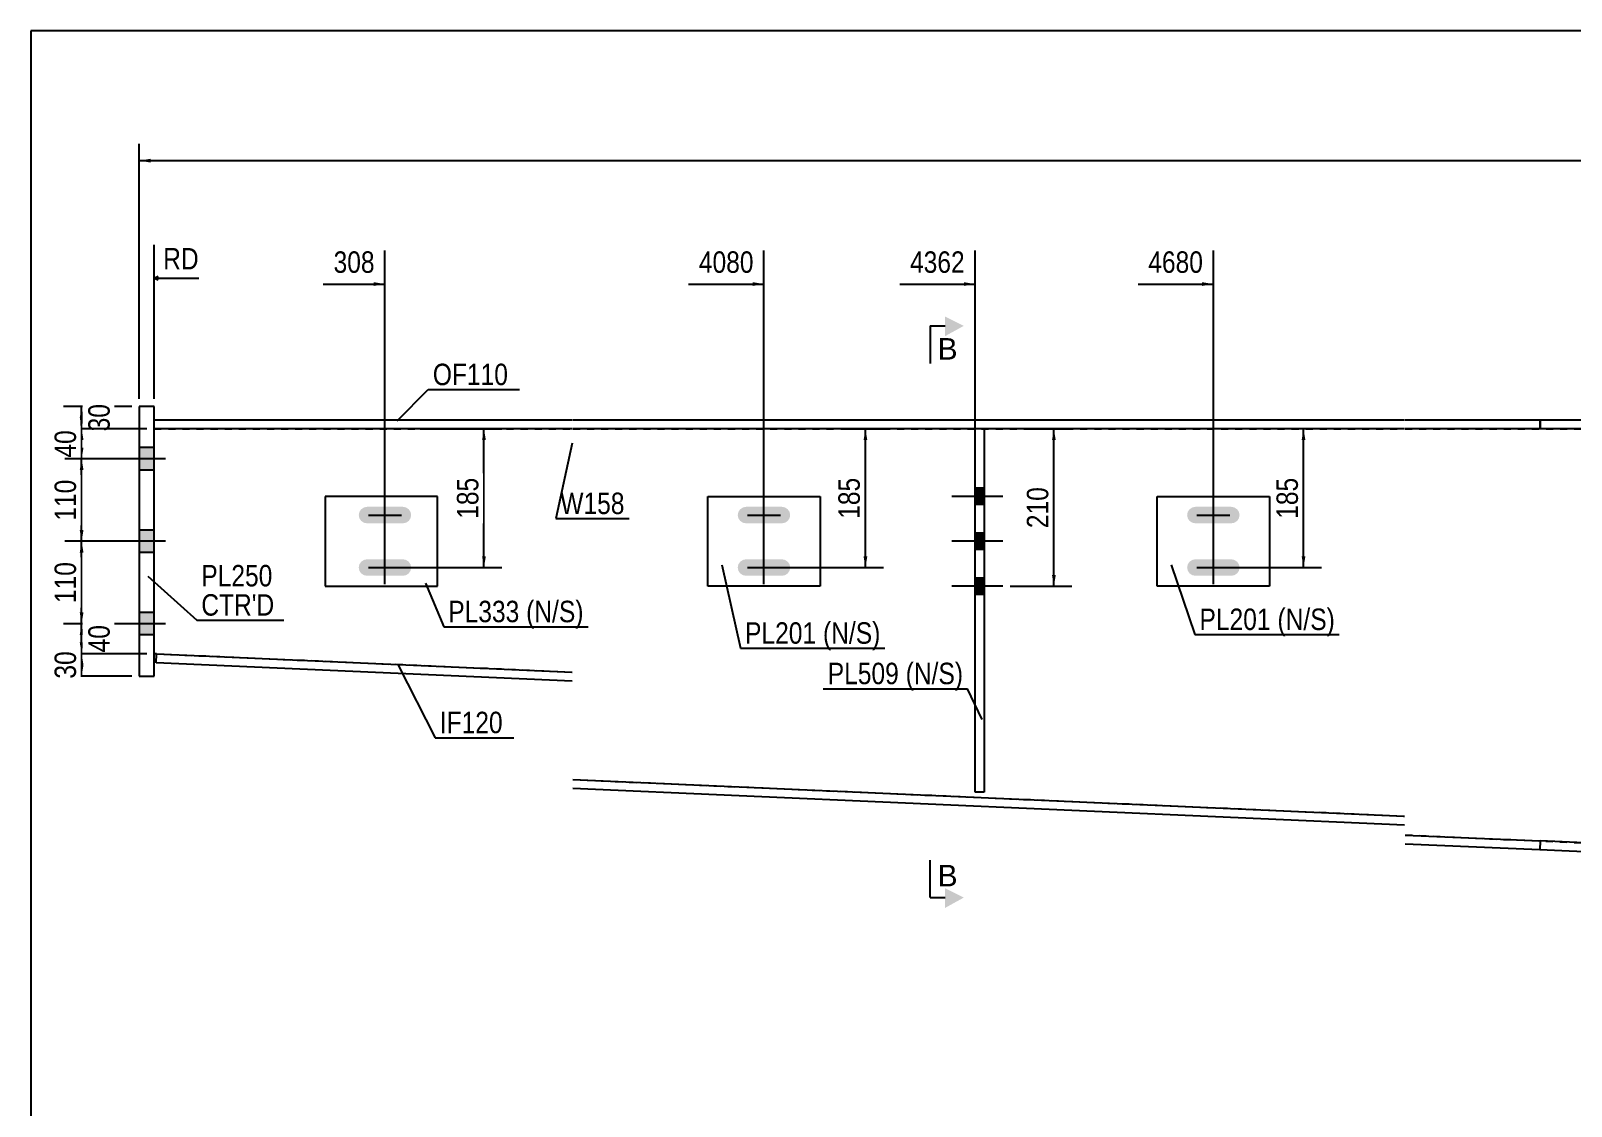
# Model space of a CAD drawing. Header units: millimetres. Extents: x -318 to 94, y -164 to 123.
# Drawn here: x -316 to -110.3, y -20.6 to 123 of the extents above; entities that cross this region are included whole.
import ezdxf

# ---------------------------------------------------------------- set-up
doc = ezdxf.new("R2010")
doc.units = ezdxf.units.MM
doc.linetypes.add('DXK_LINE_DOT1', pattern=[1.8814, 0.9407, -0.9407])
doc.styles.add('Arial', font='ARIAL.TTF', dxfattribs={"height": 0.2})
doc.styles.add('Arial Narrow', font='ARIALN.TTF', dxfattribs={"height": 0.2})

# ---------------------------------------------------------------- blocks, each defined once
blk = doc.blocks.new('Unknown-623327950-1210')
at = {"color": 5, "linetype": 'Continuous'}
for p, q in [((94.02, 122.96), (-315.98, 122.96)), ((-315.98, 122.96), (-315.98, -164.04))]:
    blk.add_line(p, q, dxfattribs=at)
blk = doc.blocks.new('Bolt-623327950-1280 - 1231')
at = {"linetype": 'Continuous'}
for points in [[(-188.71, 59.73), (-188.71, 61.93), (-189.91, 61.93), (-189.91, 59.73)], [(-188.71, 53.73), (-188.71, 55.93), (-189.91, 55.93), (-189.91, 53.73)], [(-188.71, 47.73), (-188.71, 49.93), (-189.91, 49.93), (-189.91, 47.73)]]:
    blk.add_hatch(color=3, dxfattribs=at).paths.add_polyline_path(points)
at = {"color": 3, "linetype": 'Continuous'}
for p, q in [((-188.71, 61.93), (-189.91, 61.93)), ((-186.21, 60.83), (-193.01, 60.83)), ((-188.71, 59.73), (-189.91, 59.73)), ((-188.71, 55.93), (-189.91, 55.93)), ((-186.21, 54.83), (-193.01, 54.83)), ((-188.71, 53.73), (-189.91, 53.73)), ((-188.71, 49.93), (-189.91, 49.93)), ((-186.21, 48.83), (-193.01, 48.83)), ((-188.71, 47.73), (-189.91, 47.73))]:
    blk.add_line(p, q, dxfattribs=at)
blk = doc.blocks.new('Part-623327950-1279 - 1231')
at = {"color": 2, "linetype": 'Continuous'}
for p, q in [((-299.5, 69.83), (-299.5, 71.03)), ((-299.5, 71.03), (-243.7, 71.03)), ((-243.6, 71.03), (-132.6, 71.03)), ((-132.5, 71.03), (-114.45, 71.03)), ((-114.45, 71.03), (-114.45, 69.83)), ((-243.7, 69.83), (-299.5, 69.83)), ((-132.6, 69.83), (-243.6, 69.83)), ((-114.45, 69.83), (-132.5, 69.83))]:
    blk.add_line(p, q, dxfattribs=at)
blk = doc.blocks.new('Bolt-623327950-1281 - 1231')
at = {"linetype": 'Continuous'}
for points in [[(-265.52, 57.55), (-265.29, 57.91), (-265.2, 58.33), (-265.29, 58.75), (-265.52, 59.1), (-265.88, 59.34), (-266.3, 59.43), (-271.1, 59.43), (-271.52, 59.34), (-271.88, 59.1), (-272.12, 58.75), (-272.2, 58.33), (-272.12, 57.91), (-271.88, 57.55), (-271.52, 57.31), (-271.1, 57.23), (-266.3, 57.23), (-265.88, 57.31)], [(-265.52, 50.55), (-265.29, 50.91), (-265.2, 51.33), (-265.29, 51.75), (-265.52, 52.1), (-265.88, 52.34), (-266.3, 52.43), (-271.1, 52.43), (-271.52, 52.34), (-271.88, 52.1), (-272.12, 51.75), (-272.2, 51.33), (-272.12, 50.91), (-271.88, 50.55), (-271.52, 50.31), (-271.1, 50.23), (-266.3, 50.23), (-265.88, 50.31)]]:
    blk.add_hatch(color=3, dxfattribs=at).paths.add_polyline_path(points)
at = {"color": 3, "linetype": 'Continuous'}
for p, q in [((-268.7, 56.13), (-268.7, 60.53)), ((-270.9, 58.33), (-266.5, 58.33)), ((-268.7, 49.13), (-268.7, 53.53)), ((-270.9, 51.33), (-266.5, 51.33))]:
    blk.add_line(p, q, dxfattribs=at)
blk = doc.blocks.new('Bolt-623327950-1282 - 1231')
at = {"linetype": 'Continuous'}
for points in [[(-301.5, 67.33), (-301.5, 64.33), (-299.5, 64.33), (-299.5, 67.33)], [(-301.5, 67.33), (-301.5, 64.33), (-299.5, 64.33), (-299.5, 67.33)], [(-301.5, 56.33), (-301.5, 53.33), (-299.5, 53.33), (-299.5, 56.33)], [(-301.5, 56.33), (-301.5, 53.33), (-299.5, 53.33), (-299.5, 56.33)], [(-301.5, 45.33), (-301.5, 42.33), (-299.5, 42.33), (-299.5, 45.33)], [(-301.5, 45.33), (-301.5, 42.33), (-299.5, 42.33), (-299.5, 45.33)]]:
    blk.add_hatch(color=3, dxfattribs=at).paths.add_polyline_path(points)
at = {"color": 3, "linetype": 'Continuous'}
for p, q in [((-299.5, 67.33), (-301.5, 67.33)), ((-299.5, 67.33), (-301.5, 67.33)), ((-298, 65.83), (-301.5, 65.83)), ((-298, 65.83), (-301.5, 65.83)), ((-299.5, 64.33), (-301.5, 64.33)), ((-299.5, 64.33), (-301.5, 64.33)), ((-299.5, 56.33), (-301.5, 56.33)), ((-299.5, 56.33), (-301.5, 56.33)), ((-298, 54.83), (-301.5, 54.83)), ((-298, 54.83), (-301.5, 54.83)), ((-299.5, 53.33), (-301.5, 53.33)), ((-299.5, 53.33), (-301.5, 53.33)), ((-299.5, 45.33), (-301.5, 45.33)), ((-299.5, 45.33), (-301.5, 45.33)), ((-298, 43.83), (-301.5, 43.83)), ((-298, 43.83), (-301.5, 43.83)), ((-299.5, 42.33), (-301.5, 42.33)), ((-299.5, 42.33), (-301.5, 42.33))]:
    blk.add_line(p, q, dxfattribs=at)
blk = doc.blocks.new('Part-623327950-1335 - 1231')
at = {"color": 2, "linetype": 'Continuous'}
for p, q in [((-299.5, 72.83), (-301.5, 72.83)), ((-301.5, 72.83), (-301.5, 36.83)), ((-299.5, 36.83), (-299.5, 72.83)), ((-301.5, 36.83), (-299.5, 36.83))]:
    blk.add_line(p, q, dxfattribs=at)
blk = doc.blocks.new('Part-623327950-1428 - 1231')
at = {"color": 7, "linetype": 'DXK_LINE_DOT1'}
for p, q in [((-299.5, 69.83), (-243.7, 69.83)), ((-299.5, 39.83), (-299.5, 69.83)), ((-243.6, 69.83), (-132.6, 69.83)), ((-132.5, 69.83), (-84.45, 69.83)), ((-299.2, 39.81), (-243.7, 37.38)), ((-243.6, 23.03), (-132.6, 18.16)), ((-132.5, 15.63), (-84.45, 13.52))]:
    blk.add_line(p, q, dxfattribs=at)
at = {"color": 2, "linetype": 'Continuous'}
blk.add_line((-299.2, 39.81), (-299.5, 39.83), dxfattribs=at)
blk = doc.blocks.new('Part-623327950-1668 - 1231')
at = {"color": 2, "linetype": 'Continuous'}
for p, q in [((-189.91, 21.33), (-189.91, 69.83)), ((-188.71, 69.83), (-188.71, 21.33)), ((-188.71, 21.33), (-189.91, 21.33))]:
    blk.add_line(p, q, dxfattribs=at)
blk = doc.blocks.new('Bolt-623327950-1365 - 1231')
at = {"linetype": 'Continuous'}
for points in [[(-154.92, 57.55), (-154.68, 57.91), (-154.6, 58.33), (-154.68, 58.75), (-154.92, 59.1), (-155.28, 59.34), (-155.7, 59.43), (-160.5, 59.43), (-160.92, 59.34), (-161.28, 59.1), (-161.52, 58.75), (-161.6, 58.33), (-161.52, 57.91), (-161.28, 57.55), (-160.92, 57.31), (-160.5, 57.23), (-155.7, 57.23), (-155.28, 57.31)], [(-154.92, 50.55), (-154.68, 50.91), (-154.6, 51.33), (-154.68, 51.75), (-154.92, 52.1), (-155.28, 52.34), (-155.7, 52.43), (-160.5, 52.43), (-160.92, 52.34), (-161.28, 52.1), (-161.52, 51.75), (-161.6, 51.33), (-161.52, 50.91), (-161.28, 50.55), (-160.92, 50.31), (-160.5, 50.23), (-155.7, 50.23), (-155.28, 50.31)]]:
    blk.add_hatch(color=3, dxfattribs=at).paths.add_polyline_path(points)
at = {"color": 3, "linetype": 'Continuous'}
for p, q in [((-158.1, 56.13), (-158.1, 60.53)), ((-160.3, 58.33), (-155.9, 58.33)), ((-158.1, 49.13), (-158.1, 53.53)), ((-160.3, 51.33), (-155.9, 51.33))]:
    blk.add_line(p, q, dxfattribs=at)
blk = doc.blocks.new('Bolt-623327950-1367 - 1231')
at = {"linetype": 'Continuous'}
for points in [[(-214.92, 57.55), (-214.68, 57.91), (-214.6, 58.33), (-214.68, 58.75), (-214.92, 59.1), (-215.28, 59.34), (-215.7, 59.43), (-220.5, 59.43), (-220.92, 59.34), (-221.28, 59.1), (-221.52, 58.75), (-221.6, 58.33), (-221.52, 57.91), (-221.28, 57.55), (-220.92, 57.31), (-220.5, 57.23), (-215.7, 57.23), (-215.28, 57.31)], [(-214.92, 50.55), (-214.68, 50.91), (-214.6, 51.33), (-214.68, 51.75), (-214.92, 52.1), (-215.28, 52.34), (-215.7, 52.43), (-220.5, 52.43), (-220.92, 52.34), (-221.28, 52.1), (-221.52, 51.75), (-221.6, 51.33), (-221.52, 50.91), (-221.28, 50.55), (-220.92, 50.31), (-220.5, 50.23), (-215.7, 50.23), (-215.28, 50.31)]]:
    blk.add_hatch(color=3, dxfattribs=at).paths.add_polyline_path(points)
at = {"color": 3, "linetype": 'Continuous'}
for p, q in [((-218.1, 56.13), (-218.1, 60.53)), ((-220.3, 58.33), (-215.9, 58.33)), ((-218.1, 49.13), (-218.1, 53.53)), ((-220.3, 51.33), (-215.9, 51.33))]:
    blk.add_line(p, q, dxfattribs=at)
blk = doc.blocks.new('Part-623327950-1390 - 1231')
at = {"color": 2, "linetype": 'Continuous'}
for p, q in [((-299.25, 38.61), (-299.2, 39.81)), ((-299.2, 39.81), (-243.7, 37.38)), ((-243.7, 36.18), (-299.25, 38.61)), ((-243.6, 23.03), (-132.6, 18.16)), ((-132.6, 16.96), (-243.6, 21.83)), ((-132.5, 15.63), (-114.45, 14.84)), ((-114.5, 13.64), (-132.5, 14.43)), ((-114.45, 14.84), (-114.5, 13.64))]:
    blk.add_line(p, q, dxfattribs=at)
blk = doc.blocks.new('Part-623327950-1412 - 1231')
at = {"color": 2, "linetype": 'Continuous'}
for p, q in [((-114.45, 14.84), (-114.5, 13.64)), ((-66.45, 12.73), (-114.45, 14.84)), ((-66.45, 11.53), (-114.5, 13.64)), ((-48.32, -5.17), (-66.35, -4.38)), ((-48.35, -6.37), (-66.35, -5.58)), ((-48.32, -5.17), (-24.96, -5.17)), ((-24.96, -6.37), (-48.35, -6.37))]:
    blk.add_line(p, q, dxfattribs=at)
at = {"color": 7, "linetype": 'DXK_LINE_DOT1'}
blk.add_line((-24.96, -5.17), (-24.96, -6.37), dxfattribs=at)
blk = doc.blocks.new('Part-623327950-1561 - 1231')
at = {"color": 2, "linetype": 'Continuous'}
for p, q in [((-276.7, 60.83), (-276.7, 48.83)), ((-261.7, 60.83), (-276.7, 60.83)), ((-261.7, 48.83), (-261.7, 60.83)), ((-276.7, 48.83), (-261.7, 48.83))]:
    blk.add_line(p, q, dxfattribs=at)
blk = doc.blocks.new('Part-623327950-1484 - 1231')
at = {"color": 2, "linetype": 'Continuous'}
for p, q in [((-114.45, 71.03), (-66.45, 71.03)), ((-114.45, 69.83), (-114.45, 71.03)), ((-66.35, 71.03), (-46.38, 71.03)), ((-46.38, 71.03), (-46.38, 69.83)), ((-66.45, 69.83), (-114.45, 69.83)), ((-46.38, 69.83), (-66.35, 69.83))]:
    blk.add_line(p, q, dxfattribs=at)
blk = doc.blocks.new('Part-623327950-1534 - 1231')
at = {"color": 2, "linetype": 'Continuous'}
for p, q in [((-225.6, 48.83), (-225.6, 60.83)), ((-225.6, 60.83), (-210.6, 60.83)), ((-210.6, 60.83), (-210.6, 48.83)), ((-210.6, 48.83), (-225.6, 48.83))]:
    blk.add_line(p, q, dxfattribs=at)
blk = doc.blocks.new('Part-623327950-1539 - 1231')
at = {"color": 2, "linetype": 'Continuous'}
for p, q in [((-165.6, 48.83), (-165.6, 60.83)), ((-165.6, 60.83), (-150.6, 60.83)), ((-150.6, 60.83), (-150.6, 48.83)), ((-150.6, 48.83), (-165.6, 48.83))]:
    blk.add_line(p, q, dxfattribs=at)
blk = doc.blocks.new('StraightDimension-623327950-1764 - 1231')
at = {"linetype": 'Continuous'}
for points in [[(-309.45, 71.33), (-309.2, 72.83), (-308.95, 71.33)], [(-308.95, 71.33), (-309.2, 69.83), (-309.45, 71.33)]]:
    blk.add_hatch(color=7, dxfattribs=at).paths.add_polyline_path(points)
at = {"color": 7, "linetype": 'Continuous'}
for p, q in [((-302.5, 72.83), (-311.6, 72.83)), ((-309.2, 69.83), (-309.2, 72.83)), ((-300.5, 69.83), (-311.6, 69.83))]:
    blk.add_line(p, q, dxfattribs=at)
at = {"color": 0}
blk.add_wipeout([(-304.85, 73.75), (-309.05, 73.75), (-309.05, 68.9), (-304.85, 68.9)], dxfattribs=at)
at = {"color": 3, "style": 'Arial Narrow'}
blk.add_text('30', height=2.863, rotation=90.0002, dxfattribs=at).set_placement((-305.45, 69.5))
blk = doc.blocks.new('StraightDimension-623327950-1779 - 1231')
at = {"linetype": 'Continuous'}
for points in [[(-309.45, 68.33), (-309.2, 69.83), (-308.95, 68.33)], [(-308.95, 67.33), (-309.2, 65.83), (-309.45, 67.33)]]:
    blk.add_hatch(color=7, dxfattribs=at).paths.add_polyline_path(points)
at = {"color": 7, "linetype": 'Continuous'}
for p, q in [((-300.5, 69.83), (-311.45, 69.83)), ((-309.2, 65.83), (-309.2, 69.83)), ((-300.5, 65.83), (-311.45, 65.83))]:
    blk.add_line(p, q, dxfattribs=at)
at = {"color": 0}
blk.add_wipeout([(-309.35, 70.25), (-313.55, 70.25), (-313.55, 65.4), (-309.35, 65.4)], dxfattribs=at)
at = {"color": 3, "style": 'Arial Narrow'}
blk.add_text('40', height=2.863, rotation=90.0002, dxfattribs=at).set_placement((-309.95, 66))
blk = doc.blocks.new('StraightDimension-623327950-1798 - 1231')
at = {"linetype": 'Continuous'}
for points in [[(-309.45, 64.33), (-309.2, 65.83), (-308.95, 64.33)], [(-308.95, 56.33), (-309.2, 54.83), (-309.45, 56.33)]]:
    blk.add_hatch(color=7, dxfattribs=at).paths.add_polyline_path(points)
at = {"color": 7, "linetype": 'Continuous'}
for p, q in [((-300.5, 65.83), (-311.45, 65.83)), ((-309.2, 54.83), (-309.2, 65.83)), ((-300.5, 54.83), (-311.45, 54.83))]:
    blk.add_line(p, q, dxfattribs=at)
at = {"color": 0}
blk.add_wipeout([(-309.35, 63.67), (-313.55, 63.67), (-313.55, 56.98), (-309.35, 56.98)], dxfattribs=at)
at = {"color": 3, "style": 'Arial Narrow'}
blk.add_text('110', height=2.863, rotation=90.0002, dxfattribs=at).set_placement((-309.95, 57.58))
blk = doc.blocks.new('StraightDimension-623327950-1817 - 1231')
at = {"linetype": 'Continuous'}
for points in [[(-309.45, 53.33), (-309.2, 54.83), (-308.95, 53.33)], [(-308.95, 45.33), (-309.2, 43.83), (-309.45, 45.33)]]:
    blk.add_hatch(color=7, dxfattribs=at).paths.add_polyline_path(points)
at = {"color": 7, "linetype": 'Continuous'}
for p, q in [((-300.5, 54.83), (-311.45, 54.83)), ((-309.2, 43.83), (-309.2, 54.83)), ((-300.5, 43.83), (-311.45, 43.83))]:
    blk.add_line(p, q, dxfattribs=at)
at = {"color": 0}
blk.add_wipeout([(-309.35, 52.67), (-313.55, 52.67), (-313.55, 45.98), (-309.35, 45.98)], dxfattribs=at)
at = {"color": 3, "style": 'Arial Narrow'}
blk.add_text('110', height=2.863, rotation=90.0002, dxfattribs=at).set_placement((-309.95, 46.58))
blk = doc.blocks.new('StraightDimension-623327950-1834 - 1231')
at = {"linetype": 'Continuous'}
for points in [[(-309.45, 42.33), (-309.2, 43.83), (-308.95, 42.33)], [(-308.95, 41.33), (-309.2, 39.83), (-309.45, 41.33)]]:
    blk.add_hatch(color=7, dxfattribs=at).paths.add_polyline_path(points)
at = {"color": 7, "linetype": 'Continuous'}
for p, q in [((-300.5, 43.83), (-311.6, 43.83)), ((-309.2, 39.83), (-309.2, 43.83)), ((-300.5, 39.83), (-311.6, 39.83))]:
    blk.add_line(p, q, dxfattribs=at)
at = {"color": 0}
blk.add_wipeout([(-304.85, 44.25), (-309.05, 44.25), (-309.05, 39.4), (-304.85, 39.4)], dxfattribs=at)
at = {"color": 3, "style": 'Arial Narrow'}
blk.add_text('40', height=2.863, rotation=90.0002, dxfattribs=at).set_placement((-305.45, 40))
blk = doc.blocks.new('StraightDimension-623327950-1855 - 1231')
at = {"linetype": 'Continuous'}
for points in [[(-309.45, 38.33), (-309.2, 39.83), (-308.95, 38.33)], [(-308.95, 38.33), (-309.2, 36.83), (-309.45, 38.33)]]:
    blk.add_hatch(color=7, dxfattribs=at).paths.add_polyline_path(points)
at = {"color": 7, "linetype": 'Continuous'}
for p, q in [((-300.5, 39.83), (-311.45, 39.83)), ((-309.2, 36.83), (-309.2, 39.83)), ((-302.5, 36.83), (-311.45, 36.83))]:
    blk.add_line(p, q, dxfattribs=at)
at = {"color": 0}
blk.add_wipeout([(-309.35, 40.75), (-313.55, 40.75), (-313.55, 35.9), (-309.35, 35.9)], dxfattribs=at)
at = {"color": 3, "style": 'Arial Narrow'}
blk.add_text('30', height=2.863, rotation=90.0002, dxfattribs=at).set_placement((-309.95, 36.5))
blk = doc.blocks.new('StraightDimension-623327950-1866 - 1231')
at = {"linetype": 'Continuous'}
blk.add_hatch(color=7, dxfattribs=at).paths.add_polyline_path([(-219.6, 89.41), (-218.1, 89.16), (-219.6, 88.91)])
at = {"color": 7, "linetype": 'Continuous'}
for p, q in [((-218.1, 52.33), (-218.1, 93.66)), ((-228.16, 89.16), (-218.1, 89.16))]:
    blk.add_line(p, q, dxfattribs=at)
at = {"color": 0}
blk.add_wipeout([(-218.88, 90.06), (-218.88, 94.26), (-227.39, 94.26), (-227.39, 90.06)], dxfattribs=at)
at = {"color": 3, "style": 'Arial Narrow'}
blk.add_text('4080', height=2.863, dxfattribs=at).set_placement((-226.79, 90.66))
blk = doc.blocks.new('StraightDimension-623327950-1876 - 1231')
at = {"linetype": 'Continuous'}
blk.add_hatch(color=7, dxfattribs=at).paths.add_polyline_path([(-270.2, 89.41), (-268.7, 89.16), (-270.2, 88.91)])
at = {"color": 7, "linetype": 'Continuous'}
for p, q in [((-268.7, 52.33), (-268.7, 93.66)), ((-276.94, 89.16), (-268.7, 89.16))]:
    blk.add_line(p, q, dxfattribs=at)
at = {"color": 0, "linetype": 'Continuous'}
blk.add_wipeout([(-292.97, 90.51), (-292.97, 94.71), (-298.91, 94.71), (-298.91, 90.51)], dxfattribs=at)
at = {"color": 7, "linetype": 'Continuous'}
for p, q in [((-299.5, 73.83), (-299.5, 94.41)), ((-299, 90.16), (-299.5, 89.91)), ((-299, 89.66), (-299.5, 89.91)), ((-293.57, 89.91), (-299.5, 89.91))]:
    blk.add_line(p, q, dxfattribs=at)
at = {"color": 3, "linetype": 'Continuous', "style": 'Arial Narrow'}
blk.add_text('RD', height=2.863, dxfattribs=at).set_placement((-298.31, 91.11))
at = {"color": 0}
blk.add_wipeout([(-269.48, 90.06), (-269.48, 94.26), (-276.16, 94.26), (-276.16, 90.06)], dxfattribs=at)
at = {"color": 3, "style": 'Arial Narrow'}
blk.add_text('308', height=2.863, dxfattribs=at).set_placement((-275.56, 90.66))
blk = doc.blocks.new('StraightDimension-623327950-1886 - 1231')
at = {"linetype": 'Continuous'}
blk.add_hatch(color=7, dxfattribs=at).paths.add_polyline_path([(-159.6, 89.41), (-158.1, 89.16), (-159.6, 88.91)])
at = {"color": 7, "linetype": 'Continuous'}
for p, q in [((-158.1, 52.33), (-158.1, 93.66)), ((-168.16, 89.16), (-158.1, 89.16))]:
    blk.add_line(p, q, dxfattribs=at)
at = {"color": 0}
blk.add_wipeout([(-158.88, 90.06), (-158.88, 94.26), (-167.39, 94.26), (-167.39, 90.06)], dxfattribs=at)
at = {"color": 3, "style": 'Arial Narrow'}
blk.add_text('4680', height=2.863, dxfattribs=at).set_placement((-166.79, 90.66))
blk = doc.blocks.new('StraightDimension-623327950-1896 - 1231')
at = {"linetype": 'Continuous'}
blk.add_hatch(color=7, dxfattribs=at).paths.add_polyline_path([(-191.41, 89.41), (-189.91, 89.16), (-191.41, 88.91)])
at = {"color": 7, "linetype": 'Continuous'}
for p, q in [((-189.91, 22.33), (-189.91, 93.66)), ((-199.97, 89.16), (-189.91, 89.16))]:
    blk.add_line(p, q, dxfattribs=at)
at = {"color": 0}
blk.add_wipeout([(-190.69, 90.06), (-190.69, 94.26), (-199.2, 94.26), (-199.2, 90.06)], dxfattribs=at)
at = {"color": 3, "style": 'Arial Narrow'}
blk.add_text('4362', height=2.863, dxfattribs=at).set_placement((-198.6, 90.66))
blk = doc.blocks.new('StraightDimension-623327950-1964 - 1231')
at = {"linetype": 'Continuous'}
blk.add_hatch(color=7, dxfattribs=at).paths.add_polyline_path([(-300, 105.38), (-301.5, 105.63), (-300, 105.88)])
at = {"color": 7, "linetype": 'Continuous'}
for p, q in [((-301.5, 73.83), (-301.5, 107.88)), ((-301.5, 105.63), (91.12, 105.63))]:
    blk.add_line(p, q, dxfattribs=at)
at = {"color": 0}
blk.add_wipeout([(-100.02, 105.78), (-100.02, 109.98), (-110.36, 109.98), (-110.36, 105.78)], dxfattribs=at)
blk = doc.blocks.new('StraightDimension-623327950-2141 - 1231')
at = {"linetype": 'Continuous'}
for points in [[(-179.64, 68.33), (-179.39, 69.83), (-179.14, 68.33)], [(-179.14, 50.33), (-179.39, 48.83), (-179.64, 50.33)]]:
    blk.add_hatch(color=7, dxfattribs=at).paths.add_polyline_path(points)
at = {"color": 7, "linetype": 'Continuous'}
for p, q in [((-183.41, 69.83), (-176.99, 69.83)), ((-179.39, 48.83), (-179.39, 69.83)), ((-185.21, 48.83), (-176.99, 48.83))]:
    blk.add_line(p, q, dxfattribs=at)
at = {"color": 0}
blk.add_wipeout([(-179.54, 62.67), (-183.74, 62.67), (-183.74, 55.98), (-179.54, 55.98)], dxfattribs=at)
at = {"color": 3, "style": 'Arial Narrow'}
blk.add_text('210', height=2.863, rotation=90.0002, dxfattribs=at).set_placement((-180.14, 56.58))
blk = doc.blocks.new('StraightDimension-623327950-4228 - 1231')
at = {"linetype": 'Continuous'}
for points in [[(-255.73, 68.33), (-255.48, 69.83), (-255.23, 68.33)], [(-255.23, 52.83), (-255.48, 51.33), (-255.73, 52.83)]]:
    blk.add_hatch(color=7, dxfattribs=at).paths.add_polyline_path(points)
at = {"color": 7, "linetype": 'Continuous'}
for p, q in [((-264.02, 69.83), (-253.08, 69.83)), ((-255.48, 51.33), (-255.48, 69.83)), ((-267.7, 51.33), (-253.08, 51.33))]:
    blk.add_line(p, q, dxfattribs=at)
at = {"color": 0}
blk.add_wipeout([(-255.63, 63.92), (-259.83, 63.92), (-259.83, 57.23), (-255.63, 57.23)], dxfattribs=at)
at = {"color": 3, "style": 'Arial Narrow'}
blk.add_text('185', height=2.863, rotation=90.0002, dxfattribs=at).set_placement((-256.23, 57.83))
blk = doc.blocks.new('StraightDimension-623327950-4242 - 1231')
at = {"linetype": 'Continuous'}
for points in [[(-204.8, 68.33), (-204.55, 69.83), (-204.3, 68.33)], [(-204.3, 52.83), (-204.55, 51.33), (-204.8, 52.83)]]:
    blk.add_hatch(color=7, dxfattribs=at).paths.add_polyline_path(points)
at = {"color": 7, "linetype": 'Continuous'}
for p, q in [((-207.42, 69.83), (-202.15, 69.83)), ((-204.55, 51.33), (-204.55, 69.83)), ((-217.1, 51.33), (-202.15, 51.33))]:
    blk.add_line(p, q, dxfattribs=at)
at = {"color": 0}
blk.add_wipeout([(-204.7, 63.92), (-208.9, 63.92), (-208.9, 57.23), (-204.7, 57.23)], dxfattribs=at)
at = {"color": 3, "style": 'Arial Narrow'}
blk.add_text('185', height=2.863, rotation=90.0002, dxfattribs=at).set_placement((-205.3, 57.83))
blk = doc.blocks.new('StraightDimension-623327950-4256 - 1231')
at = {"linetype": 'Continuous'}
for points in [[(-146.31, 68.33), (-146.06, 69.83), (-145.81, 68.33)], [(-145.81, 52.83), (-146.06, 51.33), (-146.31, 52.83)]]:
    blk.add_hatch(color=7, dxfattribs=at).paths.add_polyline_path(points)
at = {"color": 7, "linetype": 'Continuous'}
for p, q in [((-146.06, 51.33), (-146.06, 69.83)), ((-146.06, 69.83), (-146.06, 69.83)), ((-157.1, 51.33), (-143.66, 51.33))]:
    blk.add_line(p, q, dxfattribs=at)
at = {"color": 0}
blk.add_wipeout([(-146.21, 63.92), (-150.41, 63.92), (-150.41, 57.23), (-146.21, 57.23)], dxfattribs=at)
at = {"color": 3, "style": 'Arial Narrow'}
blk.add_text('185', height=2.863, rotation=90.0002, dxfattribs=at).set_placement((-146.81, 57.83))
blk = doc.blocks.new('Mark-623327950-1275 - 1231')
at = {"color": 0}
blk.add_wipeout([(-252.26, 75.67), (-252.26, 78.67), (-262.31, 78.67), (-262.31, 75.67)], dxfattribs=at)
blk.add_wipeout([(-252.26, 75.67), (-252.26, 78.67), (-262.31, 78.67), (-262.31, 75.67)], dxfattribs=at)
at = {"color": 7, "linetype": 'Continuous'}
for p, q in [((-267.08, 70.92), (-262.91, 75.07)), ((-262.91, 75.07), (-250.76, 75.07))]:
    blk.add_line(p, q, dxfattribs=at)
at = {"color": 3, "style": 'Arial Narrow'}
blk.add_text('OF110', height=2.863, dxfattribs=at).set_placement((-262.31, 75.67))
blk = doc.blocks.new('Mark-623327950-1331 - 1231')
at = {"color": 0}
blk.add_wipeout([(-283.72, 48.81), (-283.72, 51.81), (-293.22, 51.81), (-293.22, 48.81)], dxfattribs=at)
blk.add_wipeout([(-283.72, 48.81), (-283.72, 51.81), (-293.22, 51.81), (-293.22, 48.81)], dxfattribs=at)
blk.add_wipeout([(-283.47, 44.91), (-283.47, 47.91), (-293.22, 47.91), (-293.22, 44.91)], dxfattribs=at)
blk.add_wipeout([(-283.47, 44.91), (-283.47, 47.91), (-293.22, 47.91), (-293.22, 44.91)], dxfattribs=at)
at = {"color": 7, "linetype": 'Continuous'}
for p, q in [((-300.37, 50.16), (-293.82, 44.31)), ((-293.82, 44.31), (-282.22, 44.31))]:
    blk.add_line(p, q, dxfattribs=at)
at = {"color": 3, "style": 'Arial Narrow'}
blk.add_text('PL250', height=2.863, dxfattribs=at).set_placement((-293.22, 48.81))
at = {"color": 1, "style": 'Arial Narrow'}
blk.add_text("CTR'D", height=2.863, dxfattribs=at).set_placement((-293.22, 44.91))
blk = doc.blocks.new('Mark-623327950-1424 - 1231')
at = {"color": 0}
blk.add_wipeout([(-236.7, 58.46), (-236.7, 61.46), (-245.29, 61.46), (-245.29, 58.46)], dxfattribs=at)
blk.add_wipeout([(-236.7, 58.46), (-236.7, 61.46), (-245.29, 61.46), (-245.29, 58.46)], dxfattribs=at)
at = {"color": 7, "linetype": 'Continuous'}
for p, q in [((-243.7, 67.93), (-245.89, 57.86)), ((-245.89, 57.86), (-236.1, 57.86))]:
    blk.add_line(p, q, dxfattribs=at)
at = {"color": 3, "style": 'Arial Narrow'}
blk.add_text('W158', height=2.863, dxfattribs=at).set_placement((-245.29, 58.46))
blk = doc.blocks.new('Mark-623327950-1386 - 1231')
at = {"color": 0}
blk.add_wipeout([(-252.98, 29.22), (-252.98, 32.22), (-261.38, 32.22), (-261.38, 29.22)], dxfattribs=at)
blk.add_wipeout([(-252.98, 29.22), (-252.98, 32.22), (-261.38, 32.22), (-261.38, 29.22)], dxfattribs=at)
at = {"color": 7, "linetype": 'Continuous'}
for p, q in [((-266.94, 38.3), (-261.98, 28.62)), ((-261.98, 28.62), (-251.48, 28.62))]:
    blk.add_line(p, q, dxfattribs=at)
at = {"color": 3, "style": 'Arial Narrow'}
blk.add_text('IF120', height=2.863, dxfattribs=at).set_placement((-261.38, 29.22))
blk = doc.blocks.new('Mark-623327950-1557 - 1231')
at = {"color": 0}
blk.add_wipeout([(-250.75, 44.03), (-250.75, 47.03), (-260.25, 47.03), (-260.25, 44.03)], dxfattribs=at)
blk.add_wipeout([(-250.75, 44.03), (-250.75, 47.03), (-260.25, 47.03), (-260.25, 44.03)], dxfattribs=at)
at = {"color": 7, "linetype": 'Continuous'}
blk.add_line((-263.31, 49.24), (-260.85, 43.43), dxfattribs=at)
at = {"color": 3, "style": 'Arial Narrow'}
blk.add_text('PL333', height=2.863, dxfattribs=at).set_placement((-260.25, 44.03))
at = {"color": 0}
blk.add_wipeout([(-242.18, 44.03), (-242.18, 47.03), (-249.85, 47.03), (-249.85, 44.03)], dxfattribs=at)
blk.add_wipeout([(-242.18, 44.03), (-242.18, 47.03), (-249.85, 47.03), (-249.85, 44.03)], dxfattribs=at)
at = {"color": 7, "linetype": 'Continuous'}
blk.add_line((-260.85, 43.43), (-241.58, 43.43), dxfattribs=at)
at = {"color": 3, "style": 'Arial Narrow'}
for s, p in [('(N/', (-249.85, 44.03)), ('S)', (-245.47, 44.03))]:
    blk.add_text(s, height=2.863, dxfattribs=at).set_placement(p)
blk = doc.blocks.new('Mark-623327950-1530 - 1231')
at = {"color": 0}
blk.add_wipeout([(-211.12, 41.16), (-211.12, 44.16), (-220.62, 44.16), (-220.62, 41.16)], dxfattribs=at)
blk.add_wipeout([(-211.12, 41.16), (-211.12, 44.16), (-220.62, 44.16), (-220.62, 41.16)], dxfattribs=at)
at = {"color": 7, "linetype": 'Continuous'}
blk.add_line((-223.74, 51.7), (-221.22, 40.56), dxfattribs=at)
at = {"color": 3, "style": 'Arial Narrow'}
blk.add_text('PL201', height=2.863, dxfattribs=at).set_placement((-220.62, 41.16))
at = {"color": 0}
blk.add_wipeout([(-202.56, 41.16), (-202.56, 44.16), (-210.22, 44.16), (-210.22, 41.16)], dxfattribs=at)
blk.add_wipeout([(-202.56, 41.16), (-202.56, 44.16), (-210.22, 44.16), (-210.22, 41.16)], dxfattribs=at)
at = {"color": 7, "linetype": 'Continuous'}
blk.add_line((-221.22, 40.56), (-201.96, 40.56), dxfattribs=at)
at = {"color": 3, "style": 'Arial Narrow'}
for s, p in [('(N/', (-210.22, 41.16)), ('S)', (-205.84, 41.16))]:
    blk.add_text(s, height=2.863, dxfattribs=at).set_placement(p)
blk = doc.blocks.new('Mark-623327950-1535 - 1231')
at = {"color": 0}
blk.add_wipeout([(-150.44, 42.99), (-150.44, 45.99), (-159.95, 45.99), (-159.95, 42.99)], dxfattribs=at)
blk.add_wipeout([(-150.44, 42.99), (-150.44, 45.99), (-159.95, 45.99), (-159.95, 42.99)], dxfattribs=at)
at = {"color": 7, "linetype": 'Continuous'}
blk.add_line((-163.74, 51.7), (-160.55, 42.39), dxfattribs=at)
at = {"color": 3, "style": 'Arial Narrow'}
blk.add_text('PL201', height=2.863, dxfattribs=at).set_placement((-159.95, 42.99))
at = {"color": 0}
blk.add_wipeout([(-141.88, 42.99), (-141.88, 45.99), (-149.54, 45.99), (-149.54, 42.99)], dxfattribs=at)
blk.add_wipeout([(-141.88, 42.99), (-141.88, 45.99), (-149.54, 45.99), (-149.54, 42.99)], dxfattribs=at)
at = {"color": 7, "linetype": 'Continuous'}
blk.add_line((-160.55, 42.39), (-141.28, 42.39), dxfattribs=at)
at = {"color": 3, "style": 'Arial Narrow'}
for s, p in [('(N/', (-149.54, 42.99)), ('S)', (-145.16, 42.99))]:
    blk.add_text(s, height=2.863, dxfattribs=at).set_placement(p)
blk = doc.blocks.new('Mark-623327950-1664 - 1231')
at = {"color": 0}
blk.add_wipeout([(-200.08, 35.76), (-200.08, 38.76), (-209.58, 38.76), (-209.58, 35.76)], dxfattribs=at)
blk.add_wipeout([(-200.08, 35.76), (-200.08, 38.76), (-209.58, 38.76), (-209.58, 35.76)], dxfattribs=at)
at = {"color": 3, "style": 'Arial Narrow'}
blk.add_text('PL509', height=2.863, dxfattribs=at).set_placement((-209.58, 35.76))
at = {"color": 0}
blk.add_wipeout([(-191.51, 35.76), (-191.51, 38.76), (-199.18, 38.76), (-199.18, 35.76)], dxfattribs=at)
blk.add_wipeout([(-191.51, 35.76), (-191.51, 38.76), (-199.18, 38.76), (-199.18, 35.76)], dxfattribs=at)
at = {"color": 7, "linetype": 'Continuous'}
for p in [(-210.18, 35.16), (-188.98, 31.04)]:
    blk.add_line(p, (-190.91, 35.16), dxfattribs=at)
at = {"color": 3, "style": 'Arial Narrow'}
for s, p in [('(N/', (-199.18, 35.76)), ('S)', (-194.8, 35.76))]:
    blk.add_text(s, height=2.863, dxfattribs=at).set_placement(p)
blk = doc.blocks.new('SectionMark-623327950-2230 - 1231')
at = {"color": 7, "linetype": 'Continuous'}
for p, q in [((-195.92, 83.58), (-193.92, 83.58)), ((-195.92, 7.28), (-193.92, 7.28))]:
    blk.add_line(p, q, dxfattribs=at)
at = {"color": 0, "linetype": 'Continuous'}
for points in [[(-192.25, 79.08), (-192.25, 82.08), (-194.92, 82.08), (-194.92, 79.08)], [(-192.25, 8.78), (-192.25, 11.78), (-194.92, 11.78), (-194.92, 8.78)]]:
    blk.add_wipeout(points, dxfattribs=at)
at = {"linetype": 'Continuous'}
for points in [[(-193.92, 84.83), (-191.42, 83.58), (-193.92, 82.21)], [(-193.92, 8.53), (-191.42, 7.28), (-193.92, 5.9)]]:
    blk.add_hatch(color=7, dxfattribs=at).paths.add_polyline_path(points)
at = {"color": 7, "linetype": 'Continuous'}
for p, q in [((-195.92, 83.58), (-195.92, 78.58)), ((-195.92, 7.28), (-195.92, 12.28))]:
    blk.add_line(p, q, dxfattribs=at)
at = {"color": 136, "linetype": 'Continuous', "style": 'Arial'}
for p in [(-194.92, 79.08), (-194.92, 8.78)]:
    blk.add_text('B', height=2.87, dxfattribs=at).set_placement(p)

msp = doc.modelspace()

# ---------------------------------------------------------------- block references
for name in ['Unknown-623327950-1210', 'Part-623327950-1335 - 1231', 'Part-623327950-1279 - 1231', 'Part-623327950-1484 - 1231', 'Part-623327950-1428 - 1231', 'Part-623327950-1668 - 1231', 'Bolt-623327950-1282 - 1231', 'Bolt-623327950-1280 - 1231', 'Part-623327950-1561 - 1231', 'Bolt-623327950-1281 - 1231', 'Part-623327950-1534 - 1231', 'Bolt-623327950-1367 - 1231', 'Part-623327950-1539 - 1231', 'Bolt-623327950-1365 - 1231', 'Part-623327950-1390 - 1231', 'Part-623327950-1412 - 1231']:
    msp.add_blockref(name, (0, 0))

# ---------------------------------------------------------------- next in the draw order: block references
for name in ['StraightDimension-623327950-1866 - 1231', 'StraightDimension-623327950-1896 - 1231', 'StraightDimension-623327950-1886 - 1231', 'StraightDimension-623327950-1764 - 1231']:
    msp.add_blockref(name, (0, 0))

# ---------------------------------------------------------------- next in the draw order: block references
msp.add_blockref('StraightDimension-623327950-1779 - 1231', (0, 0))

# ---------------------------------------------------------------- next in the draw order: block references
msp.add_blockref('StraightDimension-623327950-1798 - 1231', (0, 0))

# ---------------------------------------------------------------- next in the draw order: block references
msp.add_blockref('StraightDimension-623327950-1817 - 1231', (0, 0))

# ---------------------------------------------------------------- next in the draw order: block references
for name in ['StraightDimension-623327950-1876 - 1231', 'StraightDimension-623327950-1834 - 1231']:
    msp.add_blockref(name, (0, 0))

# ---------------------------------------------------------------- next in the draw order: block references
msp.add_blockref('StraightDimension-623327950-1855 - 1231', (0, 0))

# ---------------------------------------------------------------- next in the draw order: block references
msp.add_blockref('StraightDimension-623327950-1964 - 1231', (0, 0))

# ---------------------------------------------------------------- next in the draw order: block references
for name in ['Mark-623327950-1275 - 1231', 'StraightDimension-623327950-4228 - 1231', 'Mark-623327950-1424 - 1231', 'StraightDimension-623327950-4242 - 1231', 'StraightDimension-623327950-2141 - 1231', 'StraightDimension-623327950-4256 - 1231', 'Mark-623327950-1331 - 1231', 'Mark-623327950-1557 - 1231', 'Mark-623327950-1386 - 1231', 'Mark-623327950-1664 - 1231']:
    msp.add_blockref(name, (0, 0))

# ---------------------------------------------------------------- next in the draw order: block references
for name in ['SectionMark-623327950-2230 - 1231', 'Mark-623327950-1530 - 1231', 'Mark-623327950-1535 - 1231']:
    msp.add_blockref(name, (0, 0))

doc.saveas('drawing.dxf')
